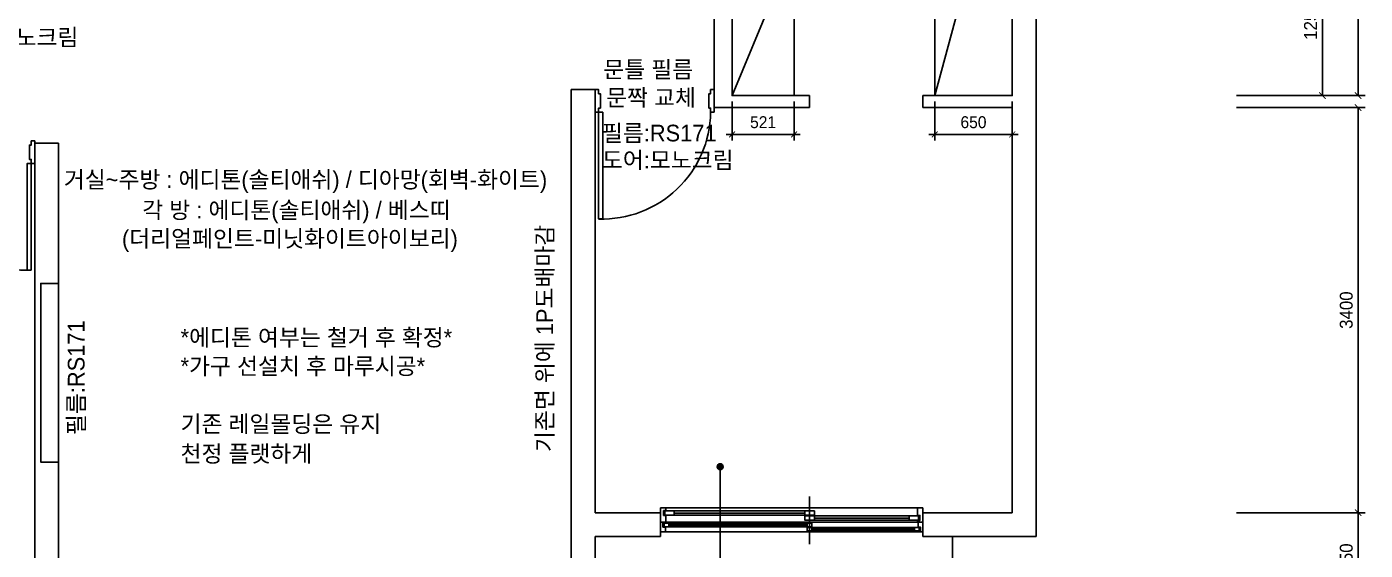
# Model space of a CAD drawing. Extents: x 11416736 to 11582377, y -14295679 to -14163266.
# Drawn here: x 11456640 to 11467870, y -14182915 to -14178524 of the extents above; entities that cross this region are included whole.
import ezdxf

# ---------------------------------------------------------------- set-up
doc = ezdxf.new("R2010")
doc.units = 0
doc.header["$LTSCALE"] = 50
doc.header["$MEASUREMENT"] = 0
doc.layers.get('0').update_dxf_attribs({"linetype": 'CONTINUOUS'})
doc.layers.get('DEFPOINTS').update_dxf_attribs({"linetype": 'CONTINUOUS'})
for name, color, linetype in [('! 08 창호', 4, 'CONTINUOUS'), ('! 10 계단', 9, 'CONTINUOUS'), ('! 32 스크린 75', 155, 'CONTINUOUS'), ('- 02 내력벽', 2, 'CONTINUOUS'), ('0-ELC TEXT', 7, 'CONTINUOUS'), ('07-DIM WAL', 5, 'CONTINUOUS'), ('6', 6, 'CONTINUOUS'), ('DIM', 7, 'CONTINUOUS')]:
    doc.layers.add(name, color=color, linetype=linetype)
doc.styles.add('HY 울릉도 L', font='')
doc.styles.add('YOURNAME', font='HY울릉도M.TTF')
doc.styles.add('코레일둥고', font='Korail_Round_Gothic_Medium.ttf')
doc.styles.get('HY 울릉도 L').set_extended_font_data('HY울릉도L')
doc.dimstyles.new('YOURNAME-60', dxfattribs={"dimscale": 60, "dimtxt": 1.8, "dimasz": 0.9, "dimexe": 1, "dimexo": 3, "dimgap": 0.7, "dimtad": 1, "dimdec": 0, "dimzin": 0, "dimdsep": 46, "dimtxsty": 'YOURNAME', "dimblk": 'ARCHTICK', "dimcen": 0, "dimclrd": 1, "dimclre": 1, "dimclrt": 7, "dimadec": 0, "dimazin": 0, "dimtfac": 1, "dimtdec": 0, "dimtix": 1, "dimtmove": 2, "dimatfit": 3, "dimldrblk": 'ARCHTICK', "dimfxl": 0, "dimtolj": 1, "dimtzin": 0, "dimarcsym": 0})
doc.dimstyles.new('사본 50', dxfattribs={"dimscale": 50, "dimtxt": 2, "dimasz": 1, "dimexe": 1, "dimexo": 1, "dimgap": 1, "dimtad": 1, "dimdec": 0, "dimrnd": 0.05, "dimdsep": 46, "dimlunit": 6, "dimtxsty": 'HY 울릉도 L', "dimblk": 'ARCHTICK', "dimcen": 2.5, "dimdle": 1, "dimclrd": 133, "dimclre": 133, "dimclrt": 30, "dimadec": 0, "dimazin": 0, "dimtfac": 1, "dimtdec": 0, "dimtix": 1, "dimtmove": 2, "dimatfit": 3, "dimldrblk": 'ARCHTICK', "dimfxl": 0, "dimlwd": -1, "dimlwe": -1, "dimarcsym": 0})

# ---------------------------------------------------------------- blocks, each defined once
blk = doc.blocks.new('FFLOOR')
at = {"layer": '! 08 창호'}
for p, q in [((11461438, -14179241), (11461438, -14180136)), ((11456678, -14179671), (11456678, -14180566))]:
    blk.add_line(p, q, dxfattribs=at)
for points in [[(11461408, -14179241), (11461438, -14179241), (11461438, -14179206), (11461453, -14179206), (11461453, -14179086), (11461438, -14179086), (11461438, -14179051), (11461408, -14179051)], [(11462408, -14179241), (11462378, -14179241), (11462378, -14179206), (11462363, -14179206), (11462363, -14179086), (11462378, -14179086), (11462378, -14179051), (11462408, -14179051)], [(11456708, -14179671), (11456678, -14179671), (11456678, -14179636), (11456663, -14179636), (11456663, -14179516), (11456678, -14179516), (11456678, -14179481), (11456708, -14179481)]]:
    blk.add_lwpolyline(points, close=True, dxfattribs=at)
for points in [[(11461438, -14179241), (11461473, -14179241), (11461473, -14180136), (11461438, -14180136)], [(11456678, -14179671), (11456643, -14179671), (11456643, -14180566), (11456678, -14180566)]]:
    blk.add_lwpolyline(points, dxfattribs=at)
for centre, start, end in [((11461468, -14179227), 268.1063, 359.0842), ((11456648, -14179657), 180.9158, 271.8937)]:
    blk.add_arc(centre, 910, start, end, dxfattribs=at)
at = {"layer": '! 10 계단', "ltscale": 30}
blk.add_line((11464408, -14184351), (11464408, -14182801), dxfattribs=at)
at = {"layer": '! 32 스크린 75'}
for p, q in [((11463208, -14182464), (11463208, -14182864)), ((11462003, -14182561), (11464113, -14182561)), ((11463168, -14182586), (11462073, -14182586)), ((11463168, -14182604), (11462073, -14182604)), ((11463168, -14182621), (11462073, -14182621)), ((11464043, -14182627), (11463248, -14182627)), ((11464043, -14182645), (11463248, -14182645)), ((11464043, -14182662), (11463248, -14182662)), ((11463188, -14182718), (11461988, -14182718)), ((11464138, -14182761), (11461998, -14182761)), ((11464113, -14182681), (11462003, -14182681)), ((11463188, -14182688), (11462028, -14182688)), ((11463188, -14182699), (11462028, -14182699)), ((11463188, -14182707), (11462028, -14182707)), ((11464088, -14182754), (11463188, -14182754)), ((11464088, -14182724), (11463228, -14182724)), ((11464088, -14182735), (11463228, -14182735)), ((11464088, -14182743), (11463228, -14182743))]:
    blk.add_line(p, q, dxfattribs=at)
for points in [[(11461958, -14182681), (11462003, -14182681), (11462003, -14182624), (11461983, -14182624), (11461983, -14182583), (11462003, -14182583), (11462003, -14182561), (11461958, -14182561)], [(11462073, -14182586), (11461993, -14182586), (11461993, -14182621), (11462073, -14182621)], [(11463248, -14182586), (11463168, -14182586), (11463168, -14182621), (11463248, -14182621)], [(11463248, -14182627), (11463168, -14182627), (11463168, -14182662), (11463248, -14182662)], [(11464123, -14182627), (11464043, -14182627), (11464043, -14182662), (11464123, -14182662)], [(11464158, -14182681), (11464113, -14182681), (11464113, -14182665), (11464133, -14182665), (11464133, -14182624), (11464113, -14182624), (11464113, -14182561), (11464158, -14182561)], [(11462028, -14182688), (11461988, -14182688), (11461988, -14182718), (11462028, -14182718)], [(11463228, -14182688), (11463188, -14182688), (11463188, -14182718), (11463228, -14182718)], [(11463228, -14182724), (11463188, -14182724), (11463188, -14182754), (11463228, -14182754)], [(11464128, -14182724), (11464088, -14182724), (11464088, -14182754), (11464128, -14182754)]]:
    blk.add_lwpolyline(points, close=True, dxfattribs=at)
for points in [[(11461958, -14182736), (11461958, -14182761), (11461998, -14182761), (11461998, -14182721), (11461978, -14182721), (11461978, -14182681), (11461958, -14182681), (11461958, -14182706)], [(11464158, -14182736), (11464158, -14182761), (11464138, -14182761), (11464138, -14182721), (11464118, -14182721), (11464118, -14182681), (11464158, -14182681), (11464158, -14182706)]]:
    blk.add_lwpolyline(points, dxfattribs=at)
at = {"layer": '- 02 내력벽', "ltscale": 30}
for p, q in [((11465108, -14174901), (11465108, -14182801)), ((11464908, -14176701), (11464908, -14179101)), ((11462408, -14177901), (11462408, -14179201)), ((11462558, -14177851), (11462558, -14179101)), ((11461208, -14179051), (11461208, -14183351)), ((11461408, -14179051), (11461208, -14179051)), ((11461408, -14179051), (11461408, -14182601)), ((11462558, -14179101), (11463208, -14179101)), ((11464158, -14179101), (11464908, -14179101)), ((11462558, -14179201), (11462408, -14179201)), ((11462558, -14179201), (11463208, -14179201)), ((11464158, -14179201), (11464908, -14179201)), ((11464908, -14179201), (11464908, -14182601)), ((11456908, -14179501), (11456708, -14179501)), ((11456708, -14179501), (11456708, -14183351)), ((11456908, -14179501), (11456908, -14183351)), ((11461958, -14182601), (11461408, -14182601)), ((11464908, -14182601), (11464158, -14182601)), ((11461958, -14182801), (11461408, -14182801)), ((11465108, -14182801), (11464158, -14182801))]:
    blk.add_line(p, q, dxfattribs=at)
at = {"layer": '- 02 내력벽'}
for p, q in [((11462408, -14179201), (11462408, -14179071)), ((11463208, -14179101), (11463208, -14179201)), ((11464158, -14179101), (11464158, -14179201)), ((11461958, -14182601), (11461958, -14182801)), ((11464158, -14182601), (11464158, -14182801)), ((11461408, -14182801), (11461408, -14183551))]:
    blk.add_line(p, q, dxfattribs=at)
blk = doc.blocks.new('_ARCHTICK')
at = {"color": 0, "linetype": 'ByBlock', "const_width": 0.15}
blk.add_lwpolyline([(-0.5, -0.5), (0.5, 0.5)], dxfattribs=at)
blk = doc.blocks.new('*D158')
at = {"layer": 'DEFPOINTS', "color": 0, "ltscale": 30}
for p in [(11466610, -14179201), (11467810, -14179201), (11466610, -14182601)]:
    blk.add_point(p, dxfattribs=at)
at = {"layer": 'DIM', "color": 1, "lineweight": -2, "ltscale": 30}
for p, q in [((11466790, -14179201), (11467870, -14179201)), ((11467810, -14182601), (11467810, -14179201)), ((11466790, -14182601), (11467870, -14182601))]:
    blk.add_line(p, q, dxfattribs=at)
at = {"layer": 'DIM', "color": 1, "lineweight": -2, "ltscale": 30, "xscale": 54, "yscale": 54, "zscale": 54}
for p, rotation in [((11467810, -14179201), 90), ((11467810, -14182601), 270)]:
    blk.add_blockref('_ARCHTICK', p, dxfattribs=dict(at, rotation=rotation))
at = {"layer": 'DIM', "color": 7, "ltscale": 30, "insert": (11467711, -14180901), "char_height": 108, "attachment_point": 5, "rotation": 90, "style": 'YOURNAME'}
blk.add_mtext('\\A1;3400', dxfattribs=at)
blk = doc.blocks.new('*D159')
at = {"layer": 'DEFPOINTS', "color": 0, "ltscale": 30}
for p in [(11466610, -14177851), (11467510, -14177851), (11466610, -14179101)]:
    blk.add_point(p, dxfattribs=at)
at = {"layer": 'DIM', "color": 1, "lineweight": -2, "ltscale": 30}
for p, q in [((11466790, -14177851), (11467570, -14177851)), ((11467510, -14179101), (11467510, -14177851)), ((11466790, -14179101), (11467570, -14179101))]:
    blk.add_line(p, q, dxfattribs=at)
at = {"layer": 'DIM', "color": 1, "lineweight": -2, "ltscale": 30, "xscale": 54, "yscale": 54, "zscale": 54}
for p, rotation in [((11467510, -14177851), 90), ((11467510, -14179101), 270)]:
    blk.add_blockref('_ARCHTICK', p, dxfattribs=dict(at, rotation=rotation))
at = {"layer": 'DIM', "color": 7, "ltscale": 30, "insert": (11467411, -14178476), "char_height": 108, "attachment_point": 5, "rotation": 90, "style": 'YOURNAME'}
blk.add_mtext('\\A1;1250', dxfattribs=at)
blk = doc.blocks.new('*D162')
at = {"layer": 'DEFPOINTS', "color": 0, "ltscale": 30}
for p in [(11466610, -14176701), (11466610, -14179101), (11467810, -14179101)]:
    blk.add_point(p, dxfattribs=at)
at = {"layer": 'DIM', "color": 1, "lineweight": -2, "ltscale": 30}
for p, q in [((11466790, -14176701), (11467870, -14176701)), ((11467810, -14176701), (11467810, -14179101)), ((11466790, -14179101), (11467870, -14179101))]:
    blk.add_line(p, q, dxfattribs=at)
at = {"layer": 'DIM', "color": 1, "lineweight": -2, "ltscale": 30, "xscale": 54, "yscale": 54, "zscale": 54}
for p, rotation in [((11467810, -14176701), 90), ((11467810, -14179101), 270)]:
    blk.add_blockref('_ARCHTICK', p, dxfattribs=dict(at, rotation=rotation))
at = {"layer": 'DIM', "color": 7, "ltscale": 30, "insert": (11467711, -14177901), "char_height": 108, "attachment_point": 5, "rotation": 90, "style": 'YOURNAME'}
blk.add_mtext('\\A1;2400', dxfattribs=at)
blk = doc.blocks.new('*D164')
at = {"layer": 'DEFPOINTS', "color": 0, "ltscale": 30}
for p in [(11466610, -14182601), (11466610, -14183351), (11467810, -14183351)]:
    blk.add_point(p, dxfattribs=at)
at = {"layer": 'DIM', "color": 1, "lineweight": -2, "ltscale": 30}
for p, q in [((11466790, -14182601), (11467870, -14182601)), ((11467810, -14182601), (11467810, -14183351)), ((11466790, -14183351), (11467870, -14183351))]:
    blk.add_line(p, q, dxfattribs=at)
at = {"layer": 'DIM', "color": 1, "lineweight": -2, "ltscale": 30, "xscale": 54, "yscale": 54, "zscale": 54}
for p, rotation in [((11467810, -14182601), 90), ((11467810, -14183351), 270)]:
    blk.add_blockref('_ARCHTICK', p, dxfattribs=dict(at, rotation=rotation))
at = {"layer": 'DIM', "color": 7, "ltscale": 30, "insert": (11467711, -14182976), "char_height": 108, "attachment_point": 5, "rotation": 90, "style": 'YOURNAME'}
blk.add_mtext('\\A1;750', dxfattribs=at)
blk = doc.blocks.new('*D188')
at = {"layer": '07-DIM WAL', "color": 133, "ltscale": 30}
for p, q in [((11464258, -14179151), (11464258, -14179477)), ((11464908, -14179151), (11464908, -14179477)), ((11464208, -14179427), (11464958, -14179427))]:
    blk.add_line(p, q, dxfattribs=at)
at = {"layer": 'DEFPOINTS', "color": 0, "ltscale": 30}
for p in [(11464258, -14179101), (11464908, -14179101), (11464908, -14179427)]:
    blk.add_point(p, dxfattribs=at)
at = {"layer": '07-DIM WAL', "color": 133, "ltscale": 30, "xscale": 50, "yscale": 50, "zscale": 50, "rotation": 180}
blk.add_blockref('_ARCHTICK', (11464258, -14179427), dxfattribs=at)
at = {"layer": '07-DIM WAL', "color": 133, "ltscale": 30, "xscale": 50, "yscale": 50, "zscale": 50}
blk.add_blockref('_ARCHTICK', (11464908, -14179427), dxfattribs=at)
at = {"layer": '07-DIM WAL', "color": 30, "ltscale": 30, "insert": (11464583, -14179325), "char_height": 100, "attachment_point": 5, "style": 'HY 울릉도 L'}
blk.add_mtext('650', dxfattribs=at)
blk = doc.blocks.new('*D189')
at = {"layer": '07-DIM WAL', "color": 133, "ltscale": 30}
for p, q in [((11462558, -14179151), (11462558, -14179477)), ((11463078, -14179151), (11463078, -14179477)), ((11463128, -14179427), (11462508, -14179427))]:
    blk.add_line(p, q, dxfattribs=at)
at = {"layer": 'DEFPOINTS', "color": 0, "ltscale": 30}
for p in [(11462558, -14179101), (11463078, -14179101), (11462558, -14179427)]:
    blk.add_point(p, dxfattribs=at)
at = {"layer": '07-DIM WAL', "color": 133, "ltscale": 30, "xscale": 50, "yscale": 50, "zscale": 50, "rotation": 180}
blk.add_blockref('_ARCHTICK', (11462558, -14179427), dxfattribs=at)
at = {"layer": '07-DIM WAL', "color": 133, "ltscale": 30, "xscale": 50, "yscale": 50, "zscale": 50}
blk.add_blockref('_ARCHTICK', (11463078, -14179427), dxfattribs=at)
at = {"layer": '07-DIM WAL', "color": 30, "ltscale": 30, "insert": (11462818, -14179325), "char_height": 100, "attachment_point": 5, "style": 'HY 울릉도 L'}
blk.add_mtext('521', dxfattribs=at)

msp = doc.modelspace()

# ---------------------------------------------------------------- hatches: boundary and pattern name
at = {"layer": '0-ELC TEXT'}
h = msp.add_hatch(color=256, dxfattribs=at)
h.dxf.hatch_style = 1
edge = h.paths.add_edge_path()
edge.add_arc((11462457.3, -14182214.9), 25, 90, 450, ccw=False)
h = msp.add_hatch(color=256, dxfattribs=at)
h.dxf.hatch_style = 1
edge = h.paths.add_edge_path()
edge.add_arc((11462457.3, -14182214.9), 25, 90, 450, ccw=False)

# ---------------------------------------------------------------- linework, layer by layer
msp.add_line((11462457.3, -14184622.8, 0), (11462457.3, -14182214.9, 0), dxfattribs=at)
msp.add_circle((11462457.3, -14182214.9, 0), 25, dxfattribs=at)
msp.add_circle((11462457.3, -14182214.9, 0), 25, dxfattribs=at)
at = {"layer": '6', "ltscale": 30}
for p, q in [((11464907.6, -14176701.5), (11464257.6, -14179101.5)), ((11462557.6, -14179101.5), (11463078.4, -14177851.5))]:
    msp.add_line(p, q, dxfattribs=at)
for points in [[(11464257.6, -14176701.5), (11464907.6, -14176701.5), (11464907.6, -14179101.5), (11464257.6, -14179101.5)], [(11463078.4, -14179101.5), (11462557.6, -14179101.5), (11462557.6, -14177851.5), (11463078.4, -14177851.5)]]:
    msp.add_lwpolyline(points, close=True, dxfattribs=at)
msp.add_lwpolyline([(11456907.6, -14180676.5), (11456757.6, -14180676.5), (11456757.6, -14182176.5), (11456907.6, -14182176.5)], dxfattribs=at)

# ---------------------------------------------------------------- block references
at = {"layer": '6'}
msp.add_blockref('FFLOOR', (0, 0), dxfattribs=at)

# ---------------------------------------------------------------- texts
at = {"layer": '0-ELC TEXT', "color": 10, "style": '코레일둥고'}
for s, p in [('도어:모노크림', (11455968.2, -14178681.8)), ('필름:RS171', (11461465.5, -14179485.4)), ('도어:모노크림', (11461465.5, -14179711.7)), ('거실~주방 : 에디톤(솔티애쉬) / 디아망(회벽-화이트)', (11456951.4, -14179875.5)), ('각 방 : 에디톤(솔티애쉬) / 베스띠', (11457609.7, -14180131.2)), ('(더리얼페인트-미닛화이트아이보리)', (11457439, -14180370.8))]:
    msp.add_text(s, height=140, dxfattribs=at).set_placement(p)
at = {"layer": '0-ELC TEXT', "style": '코레일둥고'}
for s, p in [('문틀 필름', (11461477.5, -14178951.5)), ('문짝 교체', (11461500.8, -14179187.8)), ('*에디톤 여부는 철거 후 확정*', (11457930.8, -14181200.4)), ('*가구 선설치 후 마루시공*', (11457930.8, -14181440.6)), ('기존 레일몰딩은 유지', (11457930.8, -14181926.1)), ('천정 플랫하게', (11457930.8, -14182175.1))]:
    msp.add_text(s, height=140, dxfattribs=at).set_placement(p)
msp.add_text('기존면 위에 1P도배마감', height=140, rotation=90, dxfattribs=at).set_placement((11461055.4, -14182091.6))
at = {"layer": '0-ELC TEXT', "color": 10, "style": '코레일둥고'}
msp.add_text('필름:RS171', height=140, rotation=90, dxfattribs=at).set_placement((11457124.8, -14181949.1))

# ---------------------------------------------------------------- dimensions: what is measured, and where the dimension line sits
at = {"layer": '07-DIM WAL', "ltscale": 30}
for base, p1, p2, picture, middle in [((11462557.6, -14179427.3), (11463078.4, -14179101.5), (11462557.6, -14179101.5), '*D189', (11462818, -14179325.1)), ((11464907.6, -14179427.3), (11464257.6, -14179101.5), (11464907.6, -14179101.5), '*D188', (11464582.6, -14179325.1))]:
    dim = msp.add_linear_dim(base=base, p1=p1, p2=p2, dimstyle='사본 50', dxfattribs=at)
    dim.commit()
    dim.dimension.update_dxf_attribs({"geometry": picture, "text_midpoint": middle})
at = {"layer": 'DIM', "ltscale": 30}
for base, p1, p2, picture, middle in [((11467809.6, -14179101.5), (11466609.6, -14176701.5), (11466609.6, -14179101.5), '*D162', (11467711.5, -14177901.5)), ((11467509.6, -14177851.5), (11466609.6, -14179101.5), (11466609.6, -14177851.5), '*D159', (11467411.5, -14178476.5)), ((11467809.6, -14179201.5), (11466609.6, -14182601.5), (11466609.6, -14179201.5), '*D158', (11467711.5, -14180901.5)), ((11467809.6, -14183351.5), (11466609.6, -14182601.5), (11466609.6, -14183351.5), '*D164', (11467711.5, -14182976.5))]:
    dim = msp.add_linear_dim(base=base, p1=p1, p2=p2, angle=90, dimstyle='YOURNAME-60', dxfattribs=at)
    dim.commit()
    dim.dimension.update_dxf_attribs({"geometry": picture, "text_midpoint": middle})

doc.saveas('drawing.dxf')
